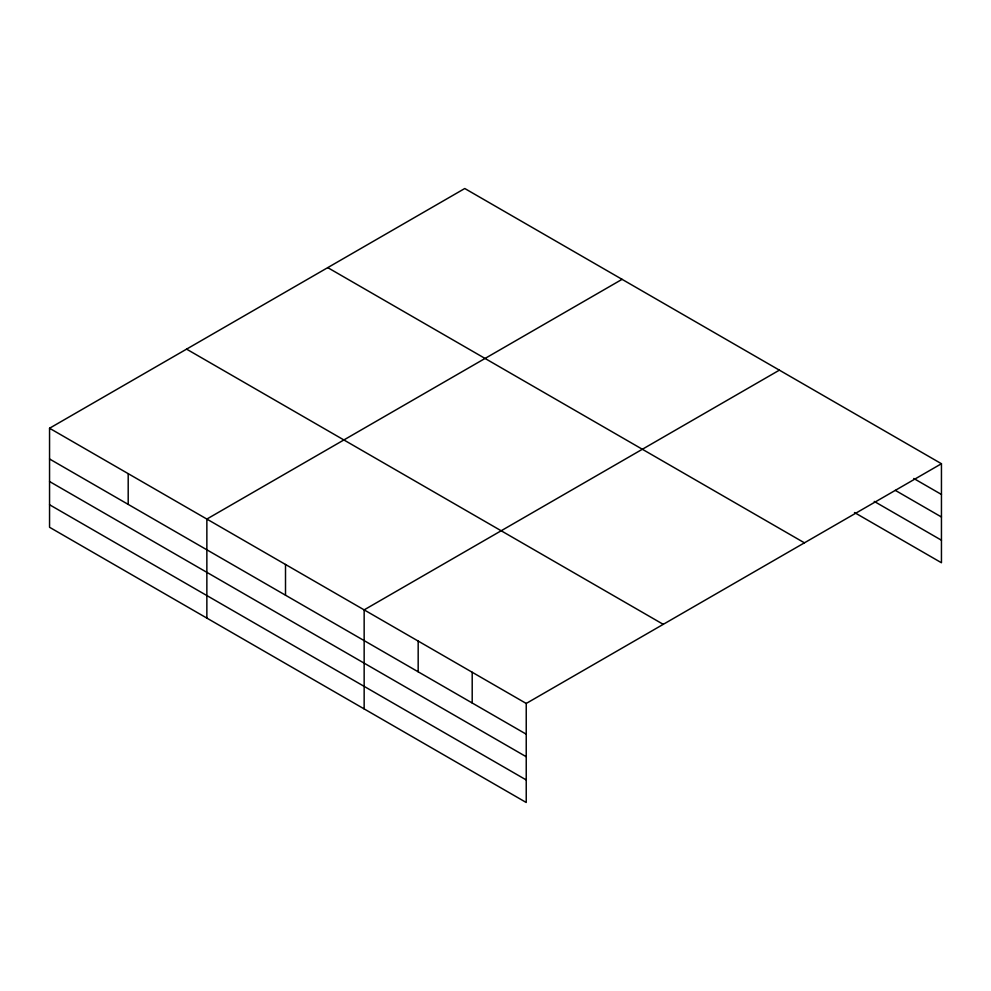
<?xml version="1.0" encoding="UTF-8"?>
<svg xmlns="http://www.w3.org/2000/svg" width="991" height="991" viewBox="0 0 991 991"><rect width="100%" height="100%" fill="white"/><g stroke="black" fill="none" stroke-linecap="round" stroke-linejoin="round"><path stroke-width="1.49" d="M49.55 428.248L526.233 703.449L526.233 802.487L49.55 527.274L49.55 428.248L464.767 188.513L941.45 463.726L941.45 562.752L854.49 512.545M622.075 279.338L206.859 519.061L206.859 618.099M779.384 370.151L364.155 609.874L364.155 708.912M526.233 703.449L941.45 463.726M913.776 478.492L941.45 494.459M895.331 490.372L941.45 517.005M874.248 501.421L941.45 540.219M327.748 267.632L804.432 542.833M186.568 349.129L663.252 624.342M49.55 458.982L526.233 734.182M49.55 481.515L526.233 756.728M49.55 504.741L526.233 779.942M472.199 672.257L472.199 703.003M418.177 641.066L418.177 671.811M285.507 564.474L285.507 595.207M128.198 473.648L128.198 504.394"/></g></svg>
